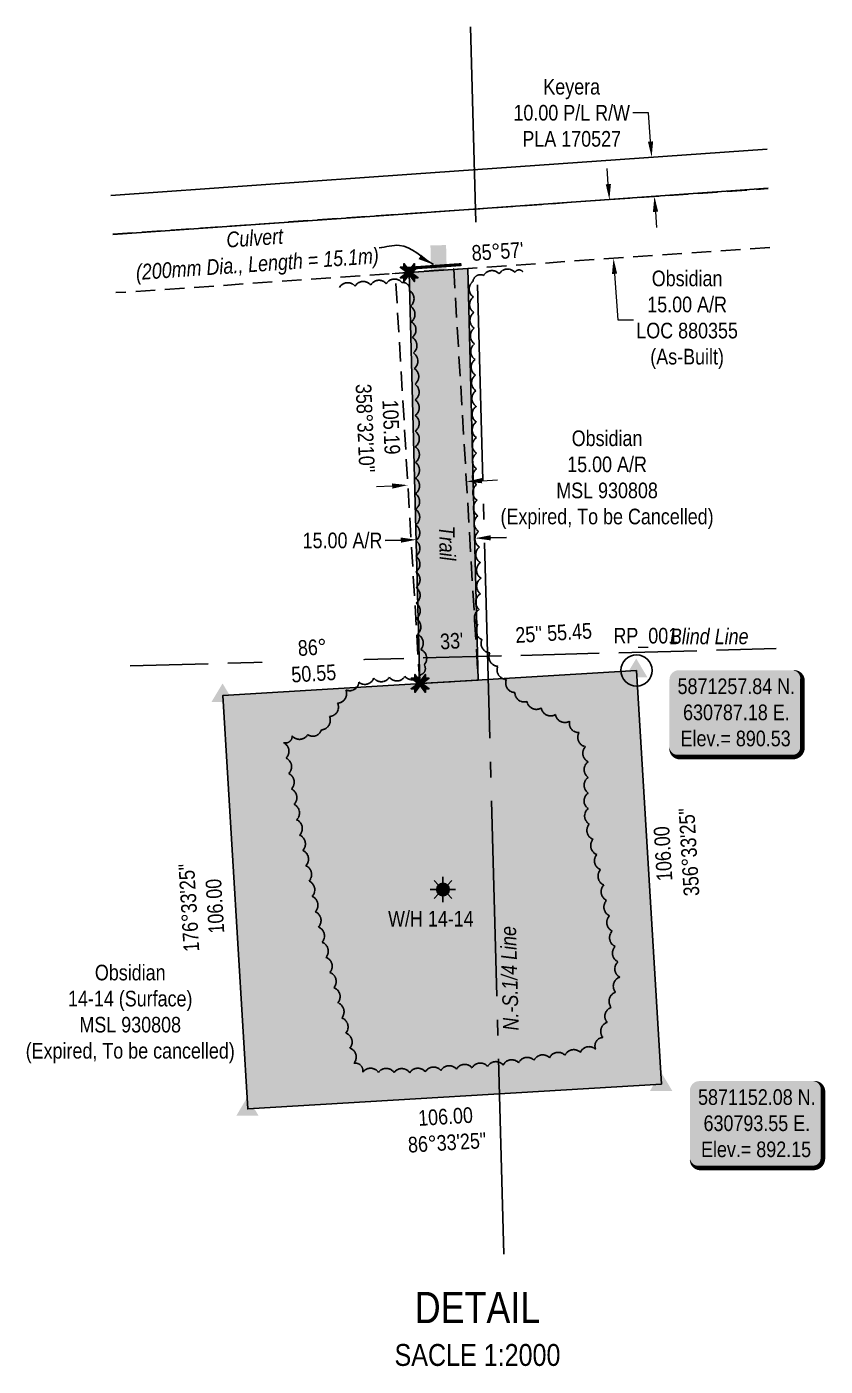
# Model space of a CAD drawing. Extents: x 627787 to 634104, y 5870327 to 5875179.
# Drawn here: x 632557 to 633067, y 5871008 to 5871865 of the extents above; entities that cross this region are included whole.
import ezdxf

# ---------------------------------------------------------------- set-up
doc = ezdxf.new("R2010")
doc.units = 0
doc.header["$LTSCALE"] = 5
doc.header["$PDSIZE"] = 0.5
for name, pattern in [('0', [1, 1, 0]), ('foc-ACCESSROAD', [3.75, 2.5, -1.25]), ('foc-QUARTERLINE', [33, 25, -3, 2, -3]), ('foc-UNSURVEYED', [12.5, 10, -2.5])]:
    doc.linetypes.add(name, pattern=pattern)
doc.layers.get('Defpoints').update_dxf_attribs({"color": 9})
for name, color, linetype in [('35', 37, 'Continuous'), ('AS-ROADS', 254, 'Continuous'), ('AS-SYMBOL', 7, 'Continuous'), ('C-AR', 13, 'foc-ACCESSROAD'), ('DETAIL-T', 7, 'Continuous'), ('F-RW', 190, 'Continuous'), ('L-BD', 7, 'Continuous'), ('L-MON', 1, 'Continuous'), ('L-QSEC', 8, 'foc-QUARTERLINE'), ('L-USEC', 7, 'foc-UNSURVEYED'), ('P-PROPOSED', 10, 'Continuous'), ('P-PROPOSED-H', 21, 'Continuous'), ('P-TXT', 4, 'Continuous'), ('T-BUSH', 110, '0')]:
    doc.layers.add(name, color=color, linetype=linetype)
for name, color, linetype, lineweight in [('AS-GENERAL', 48, 'Continuous', 18), ('C-AR-T', 13, 'Continuous', 9), ('C-WS-T', 13, 'Continuous', 9), ('F-RW-T', 190, 'Continuous', 9), ('T-TEXT', 48, 'Continuous', 18)]:
    doc.layers.add(name, color=color, linetype=linetype, lineweight=lineweight)
doc.styles.add('80', font='ARIALN.TTF', dxfattribs={"height": 10})
doc.styles.add('80CG', font='ARIALN.TTF', dxfattribs={"height": 10})
doc.styles.add('80L', font='ARIALN.TTF', dxfattribs={"height": 10})
doc.styles.get("Standard").update_dxf_attribs({"font": 'ARIALN.TTF'})
doc.dimstyles.new('Compass 5 000', dxfattribs={"dimscale": 5, "dimtxt": 9, "dimasz": 2, "dimexe": 0.2, "dimexo": 0.0625, "dimgap": 0.5, "dimtad": 0, "dimtih": 1, "dimtoh": 1, "dimzin": 0, "dimdsep": 46, "dimtxsty": '80CG', "dimcen": 0.1, "dimse1": 1, "dimse2": 1, "dimclrd": 256, "dimclrt": 256, "dimaunit": 1, "dimadec": 4, "dimazin": 0, "dimtfac": 0.06, "dimtofl": 0, "dimtmove": 0, "dimatfit": 1, "dimfxl": 0.2, "dimtolj": 1, "dimtzin": 0, "dimlwd": -1, "dimarcsym": 0})

# ---------------------------------------------------------------- blocks, each defined once
blk = doc.blocks.new('*D50')
at = {"layer": 'C-WS-T', "transparency": 16777216}
for p, q in [((632790.25, 5871571.04), (632780.27, 5871570.45)), ((632847.67, 5871574.48), (632857.65, 5871575.08))]:
    blk.add_line(p, q, dxfattribs=at)
for points in [[(632790.15, 5871572.71), (632790.35, 5871569.38), (632800.23, 5871571.64)], [(632847.57, 5871576.14), (632847.77, 5871572.82), (632837.68, 5871573.88)]]:
    blk.add_solid(points, dxfattribs=at)
at = {"layer": 'Defpoints', "color": 0, "transparency": 16777216}
for p in [(632799.23, 5871588.3), (632836.69, 5871590.54), (632837.68, 5871573.88)]:
    blk.add_point(p, dxfattribs=at)
at = {"layer": 'C-WS-T', "transparency": 16777216, "insert": (632927.59, 5871575.08), "char_height": 10, "attachment_point": 5, "style": '80CG'}
blk.add_mtext('\\A1;Obsidian\\P15.00 A/R\\PMSL 930808\\P(Expired, To be Cancelled)', dxfattribs=at)
blk = doc.blocks.new('GAS')
h = blk.add_hatch(color=255)
h.dxf.hatch_style = 1
edge = h.paths.add_edge_path()
edge.add_arc((0, 0), 0.9, 0, 360)
for p, q in [((-0.81, 0), (-1.62, 0)), ((-0.57, 0.57), (-1.14, 1.14)), ((0, 0.81), (0, 1.62)), ((0.57, 0.57), (1.14, 1.14)), ((1.62, 0), (0.81, 0)), ((-0.57, -0.57), (-1.14, -1.14)), ((0, -0.81), (0, -1.62)), ((1.14, -1.14), (0.57, -0.57))]:
    blk.add_line(p, q)
blk.add_circle((0, 0), 0.8)
blk = doc.blocks.new('STRIA')
blk.add_hatch(color=255).paths.add_polyline_path([(-0.04, 1.52), (-1.47, -0.87), (1.39, -0.87)])
blk = doc.blocks.new('STRIAA')
blk.add_blockref('STRIA', (0, 0))
blk = doc.blocks.new('STRIB')
at = {"color": 1}
blk.add_solid([(-1.12, -0.67), (-0.04, 1.13), (1.04, -0.67)], dxfattribs=at)
blk = doc.blocks.new('STRIBB')
blk.add_blockref('STRIB', (0, 0))
blk = doc.blocks.new('STRICC')
for name in ['STRIAA', 'STRIBB']:
    blk.add_blockref(name, (0, 0))
blk = doc.blocks.new('fdspike')
blk.add_blockref('STRICC', (0, 0))
blk = doc.blocks.new('TEMP')
h = blk.add_hatch(color=255)
h.dxf.hatch_style = 1
h.paths.add_polyline_path([(0, 0.25), (-0.67, 1.15), (-0.67, 0.67), (-1.15, 0.67), (-0.25, 0), (-1.15, -0.67), (-0.67, -0.67), (-0.67, -1.15), (0, -0.25), (0.67, -1.15), (0.67, -0.67), (1.15, -0.67), (0.25, 0), (1.15, 0.67), (0.67, 0.67), (0.67, 1.15)])
h.paths.add_polyline_path([(0.57, 0.85), (0.57, 0.57), (0.85, 0.57), (0.08, 0), (0.85, -0.57), (0.57, -0.57), (0.57, -0.85), (0, -0.08), (-0.57, -0.85), (-0.57, -0.57), (-0.85, -0.57), (-0.08, 0), (-0.85, 0.57), (-0.57, 0.57), (-0.57, 0.85), (0, 0.08)], flags=16)
h = blk.add_hatch(color=1)
h.dxf.hatch_style = 1
h.paths.add_polyline_path([(0, 0.08), (-0.57, 0.85), (-0.57, 0.57), (-0.85, 0.57), (-0.08, 0), (-0.85, -0.57), (-0.57, -0.57), (-0.57, -0.85), (0, -0.08), (0.57, -0.85), (0.57, -0.57), (0.85, -0.57), (0.08, 0), (0.85, 0.57), (0.57, 0.57), (0.57, 0.85)])
at = {"color": 1}
for p, q in [((-0.08, 0), (0.08, 0)), ((0, 0.08), (0, -0.08))]:
    blk.add_line(p, q, dxfattribs=at)
at = {"color": 255, "flags": 128}
blk.add_lwpolyline([(-0.25, 0), (-1.15, 0.67), (-0.67, 0.67), (-0.67, 1.15), (0, 0.25), (0.67, 1.15), (0.67, 0.67), (1.15, 0.67), (0.25, 0), (1.15, -0.67), (0.67, -0.67), (0.67, -1.15), (0, -0.25), (-0.67, -1.15), (-0.67, -0.67), (-1.15, -0.67)], close=True, dxfattribs=at)
at = {"color": 1, "flags": 128}
blk.add_lwpolyline([(-0.08, 0), (-0.85, 0.57), (-0.57, 0.57), (-0.57, 0.85), (0, 0.08), (0.57, 0.85), (0.57, 0.57), (0.85, 0.57), (0.08, 0), (0.85, -0.57), (0.57, -0.57), (0.57, -0.85), (0, -0.08), (-0.57, -0.85), (-0.57, -0.57), (-0.85, -0.57)], close=True, dxfattribs=at)
blk = doc.blocks.new('*D51')
at = {"layer": 'Defpoints', "color": 0, "transparency": 16777216}
for p in [(632805.66, 5871540.51), (632805.75, 5871536.73), (632843.13, 5871541.47)]:
    blk.add_point(p, dxfattribs=at)
at = {"layer": 'P-TXT', "transparency": 16777216}
for p, q in [((632795.76, 5871536.48), (632785.76, 5871536.22)), ((632853.22, 5871537.95), (632863.22, 5871538.2))]:
    blk.add_line(p, q, dxfattribs=at)
for points in [[(632795.71, 5871538.14), (632795.8, 5871534.81), (632805.75, 5871536.73)], [(632853.18, 5871539.61), (632853.27, 5871536.28), (632843.23, 5871537.69)]]:
    blk.add_solid(points, dxfattribs=at)
at = {"layer": 'P-TXT', "transparency": 16777216, "insert": (632758.48, 5871536.22), "char_height": 10, "attachment_point": 5, "style": '80CG'}
blk.add_mtext('\\A1;15.00 A/R', dxfattribs=at)
blk = doc.blocks.new('*D52')
at = {"layer": 'C-AR-T', "transparency": 16777216}
for p, q in [((632928.41, 5871764.09), (632927.72, 5871774.07)), ((632932.39, 5871706.67), (632934.43, 5871677.28)), ((632934.43, 5871677.28), (632944.43, 5871677.28))]:
    blk.add_line(p, q, dxfattribs=at)
for points in [[(632930.07, 5871764.21), (632926.75, 5871763.98), (632929.1, 5871754.12)], [(632934.06, 5871706.79), (632930.73, 5871706.55), (632931.7, 5871716.65)]]:
    blk.add_solid(points, dxfattribs=at)
at = {"layer": 'Defpoints', "color": 0, "transparency": 16777216}
for p in [(632919.31, 5871753.44), (632921.91, 5871715.97), (632931.7, 5871716.65)]:
    blk.add_point(p, dxfattribs=at)
at = {"layer": 'C-AR-T', "transparency": 16777216, "insert": (632978.77, 5871677.28), "char_height": 10, "attachment_point": 5, "style": '80CG'}
blk.add_mtext('\\A1;Obsidian\\P15.00 A/R\\PLOC 880355\\P(As-Built)', dxfattribs=at)
blk = doc.blocks.new('*U54')
h = blk.add_hatch(color=254)
edge = h.paths.add_edge_path()
edge.add_line((-36.5, -28.5), (36.5, -28.5))
edge.add_arc((36.5, -22.5), 6, 270, 360)
edge.add_line((42.5, -22.5), (42.5, 21))
edge.add_arc((36.5, 21), 6, 0, 90)
edge.add_line((36.5, 27), (-36.5, 27))
edge.add_arc((-36.5, 21), 6, 90, 180)
edge.add_line((-42.5, 21), (-42.5, -22.5))
edge.add_arc((-36.5, -22.5), 6, 180, 270)
at = {"color": 1, "flags": 128}
blk.add_lwpolyline([(-36.5, -28.5, 3, 3, 0), (36.5, -28.5, 3, 3, 0.414214), (42.5, -22.5, 3, 3, 0), (42.5, 21, 3, 0, 0.414214), (36.5, 27, 0, 0, 0), (-36.5, 27, 0, 0, 0.414214), (-42.5, 21, 0, 0, 0), (-42.5, -22.5, 0, 3, 0.414214)], format="xyseb", close=True, dxfattribs=at)
blk.add_lwpolyline([(0.19, -13.91, 0, 10, 0), (0, 0, 5, 5, 0)], format="xyseb", dxfattribs=at)
at = {"color": 1, "style": '80'}
blk.add_attdef('ENTER_TEXT_001', (-35.99, -5), '', height=10, dxfattribs=at)
blk = doc.blocks.new('*D56')
at = {"layer": 'Defpoints', "color": 0, "transparency": 16777216}
for p in [(632912.9, 5871778.21), (632956.1, 5871781.27), (632914.66, 5871753.27)]:
    blk.add_point(p, dxfattribs=at)
at = {"layer": 'F-RW-T', "transparency": 16777216}
for p, q in [((632954.09, 5871809.61), (632944.09, 5871809.61)), ((632955.39, 5871791.25), (632954.09, 5871809.61)), ((632958.57, 5871746.36), (632959.28, 5871736.38))]:
    blk.add_line(p, q, dxfattribs=at)
for points in [[(632957.05, 5871791.37), (632953.73, 5871791.13), (632956.1, 5871781.27)], [(632960.23, 5871746.47), (632956.91, 5871746.24), (632957.87, 5871756.33)]]:
    blk.add_solid(points, dxfattribs=at)
at = {"layer": 'F-RW-T', "transparency": 16777216, "insert": (632905, 5871809.61), "char_height": 10, "attachment_point": 5, "style": '80CG'}
blk.add_mtext('\\A1;Keyera\\P10.00 P/L R/W\\PPLA 170527', dxfattribs=at)

msp = doc.modelspace()

# ---------------------------------------------------------------- hatches: boundary and pattern name
at = {"layer": 'P-PROPOSED-H'}
h = msp.add_hatch(color=256, dxfattribs=at)
h.dxf.hatch_style = 1
h.paths.add_polyline_path([(632807.81, 5871444.727), (632801.094, 5871707.529), (632838.526, 5871710.18), (632845.253, 5871446.953)])
h = msp.add_hatch(color=256, dxfattribs=at)
h.dxf.hatch_style = 1
h.paths.add_polyline_path([(632946.44, 5871453.155), (632682.005, 5871437.246), (632697.914, 5871172.811), (632962.349, 5871188.72)])

# ---------------------------------------------------------------- linework, layer by layer
at = {"layer": '35', "color": 3}
msp.add_circle((632946.44, 5871453.155), 10, dxfattribs=at)
at = {"layer": 'AS-GENERAL', "const_width": 1.999, "flags": 128}
msp.add_lwpolyline([(632796.909, 5871710.025), (632834.559, 5871712.645)], dxfattribs=at)
at = {"layer": 'AS-ROADS', "const_width": 9.997, "flags": 128}
msp.add_lwpolyline([(632826.797, 5871446.96), (632819.692, 5871724.98)], dxfattribs=at)
at = {"layer": 'C-AR', "flags": 128}
for points in [[(632611.629, 5871732.163), (632617.934, 5871732.486), (632846.253, 5871748.361), (633030.57, 5871761.178)], [(633031.569, 5871723.575), (632847.271, 5871710.788), (632838.526, 5871710.18), (632801.092, 5871707.582), (632620.038, 5871695.021), (632613.548, 5871694.694)]]:
    msp.add_lwpolyline(points, dxfattribs=at)
msp.add_lwpolyline([(632807.81, 5871444.727), (632792.218, 5871706.967), (632829.602, 5871709.826), (632845.232, 5871446.952)], close=True, dxfattribs=at)
at = {"layer": 'C-WS-T', "color": 6, "flags": 128}
msp.add_lwpolyline([(632790.247, 5871706.83), (632797.835, 5871707.356)], dxfattribs=at)
at = {"layer": 'F-RW'}
for points in [[(632610.369, 5871756.781), (632802.634, 5871770.402), (633029.897, 5871786.502)], [(633030.562, 5871761.481), (632803.312, 5871745.382), (632611.648, 5871731.804)]]:
    msp.add_lwpolyline(points, dxfattribs=at)
at = {"layer": 'L-QSEC'}
msp.add_line((632840.377, 5871864.639), (632861.789, 5871073.753), dxfattribs=at)
at = {"layer": 'L-USEC'}
msp.add_line((632622.657, 5871456.147), (633035.665, 5871467.126), dxfattribs=at)
at = {"layer": 'P-PROPOSED', "flags": 128}
for points in [[(632807.81, 5871444.727), (632801.094, 5871707.529), (632838.526, 5871710.18), (632845.253, 5871446.953)], [(632946.44, 5871453.155), (632682.005, 5871437.246), (632697.914, 5871172.811), (632962.349, 5871188.72)]]:
    msp.add_lwpolyline(points, close=True, dxfattribs=at)
at = {"layer": 'T-BUSH', "flags": 128}
msp.add_lwpolyline([(632756.566, 5871698.062, -0.5205671), (632766.533, 5871698.833, -0.5205671), (632776.5, 5871699.604, -0.5205671), (632786.467, 5871700.375, -0.5205671), (632796.434, 5871701.147, -0.5205671), (632801.277, 5871696.025, -0.5205671), (632801.9, 5871686.047, -0.5205671), (632802.523, 5871676.07, -0.5205671), (632803.146, 5871666.093, -0.5205671), (632803.769, 5871656.115, -0.5205671), (632804.392, 5871646.138, -0.5205671), (632804.825, 5871636.155, -0.5205671), (632804.869, 5871626.158, -0.5205671), (632804.913, 5871616.161, -0.5205671), (632804.957, 5871606.165, -0.5205671), (632805.001, 5871596.168, -0.5205671), (632805.049, 5871586.171, -0.5205671), (632805.099, 5871576.175, -0.5205671), (632805.148, 5871566.178, -0.5205671), (632805.198, 5871556.182, -0.5205671), (632805.248, 5871546.185, -0.5205671), (632805.301, 5871536.188, -0.5205671), (632805.358, 5871526.192, -0.5205671), (632805.414, 5871516.195, -0.5205671), (632805.471, 5871506.199, -0.5205671), (632805.527, 5871496.202, -0.5205671), (632805.584, 5871486.206, -0.5205671), (632806.32, 5871476.286, -0.5205671), (632808.509, 5871466.532, -0.5205671), (632810.699, 5871456.778, -0.5205671), (632808.351, 5871450.304, -0.5205671), (632798.402, 5871449.326, -0.5205671), (632788.422, 5871448.781, -0.5205671), (632778.436, 5871448.313, -0.5205671), (632768.953, 5871445.589, -0.5205671), (632760.594, 5871440.743, -0.5205671), (632755.382, 5871432.213, -0.5205671), (632750.169, 5871423.682, -0.5205671), (632744.956, 5871415.152, -0.5205671), (632736.268, 5871412.198, -0.5205671), (632726.314, 5871411.276, -0.5205671), (632720.759, 5871406.976, -0.5205671), (632722.44, 5871397.122, -0.5205671), (632724.12, 5871387.267, -0.5205671), (632725.8, 5871377.413, -0.5205671), (632727.48, 5871367.558, -0.5205671), (632729.161, 5871357.704, -0.5205671), (632731.075, 5871347.893, -0.5205671), (632733.077, 5871338.099, -0.5205671), (632735.078, 5871328.305, -0.5205671), (632737.08, 5871318.51, -0.5205671), (632739.082, 5871308.716, -0.5205671), (632741.083, 5871298.922, -0.5205671), (632743.085, 5871289.127, -0.5205671), (632745.405, 5871279.407, -0.5205671), (632747.927, 5871269.734, -0.5205671), (632750.448, 5871260.06, -0.5205671), (632752.97, 5871250.387, -0.5205671), (632755.491, 5871240.713, -0.5205671), (632758.013, 5871231.04, -0.5205671), (632760.616, 5871221.388, -0.5205671), (632763.22, 5871211.736, -0.5205671), (632765.824, 5871202.085, -0.5205671), (632771.453, 5871196.334, -0.5205671), (632781.449, 5871196.215, -0.5205671), (632791.445, 5871196.096, -0.5205671), (632801.441, 5871195.977, -0.5205671), (632811.412, 5871196.535, -0.5205671), (632821.37, 5871197.407, -0.5205671), (632831.329, 5871198.278, -0.5205671), (632841.288, 5871199.15, -0.5205671), (632851.247, 5871200.021, -0.5205671), (632861.205, 5871200.893, -0.5205671), (632871.09, 5871202.357, -0.5205671), (632880.956, 5871203.964, -0.5205671), (632890.823, 5871205.571, -0.5205671), (632900.69, 5871207.178, -0.5205671), (632910.517, 5871209.005, -0.5205671), (632920.32, 5871210.962, -0.5205671), (632924.9, 5871218.554, -0.5205671), (632927.593, 5871228.181, -0.5205671), (632930.285, 5871237.808, -0.5205671), (632932.978, 5871247.436, -0.5205671), (632935.671, 5871257.063, -0.5205671), (632934.573, 5871266.863, -0.5205671), (632932.768, 5871276.695, -0.5205671), (632930.963, 5871286.528, -0.5205671), (632929.157, 5871296.36, -0.5205671), (632927.352, 5871306.192, -0.5205671), (632925.547, 5871316.025, -0.5205671), (632923.449, 5871325.794, -0.5205671), (632921.039, 5871335.496, -0.5205671), (632918.63, 5871345.198, -0.5205671), (632916.22, 5871354.9, -0.5205671), (632915.489, 5871364.806, -0.5205671), (632915.5, 5871374.803, -0.5205671), (632915.512, 5871384.8, -0.5205671), (632915.523, 5871394.796, -0.5205671), (632913.799, 5871404.424, -0.5205671), (632909.721, 5871413.551, -0.5205671), (632903.675, 5871420.734, -0.5205671), (632894.597, 5871424.918, -0.5205671), (632885.518, 5871429.103, -0.5205671), (632876.439, 5871433.288, -0.5205671), (632868.712, 5871439.042, -0.5205671), (632863.221, 5871447.397, -0.5205671), (632857.731, 5871455.751, -0.5205671), (632852.661, 5871464.366, -0.5205671), (632847.601, 5871472.987, -0.5205671), (632845.061, 5871482.188, -0.5205671), (632845.849, 5871492.154, -0.5205671), (632846.637, 5871502.119, -0.5205671), (632847.034, 5871512.09, -0.5205671), (632846.525, 5871522.074, -0.5205671), (632846.017, 5871532.058, -0.5205671), (632845.508, 5871542.042, -0.5205671), (632845, 5871552.026, -0.5205671), (632844.491, 5871562.009, -0.5205671), (632844.232, 5871572, -0.5205671), (632844.173, 5871581.997, -0.5205671), (632844.113, 5871591.993, -0.5205671), (632844.054, 5871601.99, -0.5205671), (632843.994, 5871611.986, -0.5205671), (632843.935, 5871621.983, -0.5205671), (632843.703, 5871631.977, -0.5205671), (632843.449, 5871641.97, -0.5205671), (632843.195, 5871651.964, -0.5205671), (632842.941, 5871661.957, -0.5205671), (632842.688, 5871671.951, -0.5205671), (632842.434, 5871681.944, -0.5205671), (632842.18, 5871691.938, -0.5205671), (632841.927, 5871701.931, -0.5205671), (632848.727, 5871705.683, -0.5205671), (632858.677, 5871706.647, -0.5205671), (632868.627, 5871707.61, -0.5205671), (632873.729, 5871708.105, -0.5205671)], format="xyb", dxfattribs=at)

# ---------------------------------------------------------------- block references
at = {"layer": 'AS-SYMBOL', "xscale": 4.998363399999987, "yscale": 4.998363399999987, "zscale": 4.998363399999987}
msp.add_blockref('GAS', (632822.677, 5871313.1), dxfattribs=at)
at = {"layer": 'DETAIL-T', "color": 6}
ref = msp.add_blockref('*U54', (633009.979, 5871426.309), dxfattribs=dict(at, xscale=0.99967268, yscale=0.99967268, zscale=0.99967268))
ref.add_attrib('ENTER_TEXT_001', '5871257.84 N.', (632972.672, 5871438.077), dxfattribs={"layer": '0', "color": 1, "height": 9.99673, "style": '80'})
ref.add_attrib('ENTER_TEXT_002', '630787.18 E.', (632976.194, 5871421.375), dxfattribs={"layer": '0', "color": 1, "height": 9.99673, "style": '80'})
ref.add_attrib('ENTER_TEXT_003', 'Elev.= 890.53', (632974.615, 5871404.673), dxfattribs={"layer": '0', "color": 1, "height": 9.99673, "style": '80'})
ref = msp.add_blockref('*U54', (633023.066, 5871163.651), dxfattribs=dict(at, xscale=0.99967268, yscale=0.99967268, zscale=0.99967268))
ref.add_attrib('ENTER_TEXT_001', '5871152.08 N.', (632985.759, 5871175.419), dxfattribs={"layer": '0', "color": 1, "height": 9.99673, "style": '80'})
ref.add_attrib('ENTER_TEXT_002', '630793.55 E.', (632989.281, 5871158.717), dxfattribs={"layer": '0', "color": 1, "height": 9.99673, "style": '80'})
ref.add_attrib('ENTER_TEXT_003', 'Elev.= 892.15', (632987.668, 5871142.015), dxfattribs={"layer": '0', "color": 1, "height": 9.99673, "style": '80'})
at = {"layer": 'L-MON', "xscale": 4.998363399999996, "yscale": 4.998363399999996, "zscale": 4.998363399999996}
msp.add_blockref('TEMP', (632801.094, 5871707.529), dxfattribs=at)
at = {"layer": 'L-MON', "color": 6, "xscale": 4.998363399999987, "yscale": 4.998363399999987, "zscale": 4.998363399999987}
for name, p in [('fdspike', (632946.44, 5871453.155)), ('TEMP', (632808.101, 5871444.832)), ('fdspike', (632682.005, 5871437.246)), ('fdspike', (632962.349, 5871188.72)), ('fdspike', (632697.914, 5871172.811))]:
    msp.add_blockref(name, p, dxfattribs=at)

# ---------------------------------------------------------------- texts
at = {"layer": '35', "color": 3, "style": '80'}
msp.add_attdef('RP_001', (632931.667, 5871470.394), 'RP', height=10, dxfattribs=at)
at = {"layer": 'C-WS-T', "color": 6, "insert": (632787.467, 5871299.467), "char_height": 9.99673, "attachment_point": 1, "style": '80L'}
msp.add_mtext_dynamic_manual_height_columns('\\pi0.13729;W/H 14-14', width=54.28145, gutter_width=50, heights=[0], dxfattribs=at)
at = {"layer": 'C-WS-T', "insert": (632622.78, 5871233.54), "char_height": 9.99673, "attachment_point": 5, "style": '80CG'}
msp.add_mtext('\\A1;Obsidian\\P14-14 (Surface)\\PMSL 930808\\P(Expired, To be cancelled)', dxfattribs=at)
at = {"layer": 'DETAIL-T', "color": 3, "insert": (632844.774, 5871032.135), "char_height": 19.99345, "width": 116.93661, "attachment_point": 5, "style": '80CG'}
msp.add_mtext('DETAIL\\P{\\H0.7x;SACLE 1:2000}', dxfattribs=at)
at = {"layer": 'L-BD', "insert": (632794.686, 5871608.917), "char_height": 10, "width": 63.84132, "attachment_point": 2, "rotation": 272.406872, "style": '80L'}
msp.add_mtext("105.19\\P358°32'10''", dxfattribs=at)
at = {"layer": 'L-BD', "color": 6, "insert": (632828.017, 5871476.989), "char_height": 9.9967, "width": 14.4677, "attachment_point": 2, "rotation": 3.4429, "style": '80L'}
msp.add_mtext("33'", dxfattribs=at)
at = {"layer": 'L-BD', "color": 6, "char_height": 9.99673, "width": 67.88878, "attachment_point": 2, "rotation": 93.442926}
for s, insert in [('106.00\\P356°33\'25" ', (632958.352, 5871335.733)), ('176°33\'25" \\P106.00', (632655.276, 5871301.161))]:
    msp.add_mtext(s, dxfattribs=dict(at, insert=insert))
at = {"layer": 'L-QSEC', "insert": (632861.188, 5871222.783), "char_height": 9.99673, "attachment_point": 1, "rotation": 91.550833, "style": '80L'}
msp.add_mtext_dynamic_manual_height_columns('{\\fArial Narrow|b0|i1|c0|p34;N.-S.1/4 Line}', width=66.79824, gutter_width=50, heights=[0], dxfattribs=at)
at = {"layer": 'L-USEC', "insert": (632967.75, 5871479.94), "char_height": 9.99673, "attachment_point": 1, "style": '80L'}
msp.add_mtext_dynamic_manual_height_columns('{\\fArial Narrow|b0|i1|c0|p34;Blind Line}', width=50.55145, gutter_width=50, heights=[0], dxfattribs=at)
at = {"layer": 'T-TEXT', "char_height": 9.99673, "attachment_point": 1, "style": '80L'}
for s, width, insert, rotation in [('\\pi59.728;{\\fArial Narrow|b0|i1|c0|p34;Culvert \\P\\pi0.55953;(200mm Dia., Length = 15.1m)}', 155.13411, (632624.314, 5871729.276), 3.977436), ('{\\fArial Narrow|b0|i1|c0|p34;Trail}', 20.93272, (632830.101, 5871545.824), 271.463916)]:
    msp.add_mtext_dynamic_manual_height_columns(s, width=width, gutter_width=50, heights=[0], dxfattribs=dict(at, insert=insert, rotation=rotation))

# ---------------------------------------------------------------- dimensions: what is measured, and where the dimension line sits
at = {"layer": 'C-AR-T', "color": 6}
dim = msp.add_linear_dim(base=(632931.701, 5871716.646), p1=(632919.312, 5871753.438), p2=(632921.912, 5871715.967), angle=273.969181, text='Obsidian\\P15.00 A/R\\PLOC 880355\\P(As-Built)', dimstyle='Compass 5 000', dxfattribs=at)
dim.commit()
dim.dimension.update_dxf_attribs({"geometry": '*D52', "text_midpoint": (632978.768, 5871677.277), "dimtype": 161})
at = {"layer": 'C-WS-T'}
dim = msp.add_aligned_dim(p1=(632799.232, 5871588.302), p2=(632836.687, 5871590.544), distance=-16.692, text='Obsidian\\P15.00 A/R\\PMSL 930808\\P(Expired, To be Cancelled)', dimstyle='Compass 5 000', dxfattribs=at)
dim.commit()
dim.dimension.update_dxf_attribs({"geometry": '*D50', "text_midpoint": (632927.588, 5871575.076)})
at = {"layer": 'F-RW-T'}
dim = msp.add_linear_dim(base=(632956.098, 5871781.274), p1=(632914.665, 5871753.271), p2=(632912.898, 5871778.213), angle=94.052152, text='Keyera\\P10.00 P/L R/W\\PPLA 170527', dimstyle='Compass 5 000', dxfattribs=at)
dim.commit()
dim.dimension.update_dxf_attribs({"geometry": '*D56', "text_midpoint": (632905.005, 5871809.612), "dimtype": 161})
at = {"layer": 'P-TXT', "color": 6}
dim = msp.add_linear_dim(base=(632805.753, 5871536.734), p1=(632843.132, 5871541.47), p2=(632805.656, 5871540.513), angle=181.463916, text='15.00 A/R', dimstyle='Compass 5 000', dxfattribs=at)
dim.commit()
dim.dimension.update_dxf_attribs({"geometry": '*D51', "text_midpoint": (632758.477, 5871536.223), "dimtype": 161})

# ---------------------------------------------------------------- leaders
at = {"layer": 'T-TEXT', "path_type": 1}
msp.add_leader([(632816.637, 5871712.622), (632794.813, 5871724.908), (632781.852, 5871723.236)], dimstyle='Compass 5 000', dxfattribs=at)

# ---------------------------------------------------------------- next in the draw order: texts
at = {"layer": 'L-BD', "color": 6, "char_height": 9.9967, "attachment_point": 2, "style": '80L', "bg_fill": 3, "box_fill_scale": 1.15, "bg_fill_color": 256, "bg_fill_true_color": 256, "bg_fill_transparency": 0}
for s, insert, width, rotation in [("85°57'", (632857.281, 5871726.058), 33.88493, 3.9807), ("25'' 55.45", (632893.148, 5871482.162), 46.85766, 3.4429), ('86°\\P50.55', (632738.788, 5871472.903), 61.57602, 3.4429)]:
    msp.add_mtext(s, dxfattribs=dict(at, insert=insert, width=width, rotation=rotation))
at = {"layer": 'L-BD', "color": 6, "insert": (632824.018, 5871172.997), "char_height": 9.99673, "width": 49.61991, "attachment_point": 2, "rotation": 3.442926, "bg_fill": 3, "box_fill_scale": 1.15, "bg_fill_color": 256, "bg_fill_true_color": 256, "bg_fill_transparency": 0}
msp.add_mtext('106.00 86°33\'25"', dxfattribs=at)

doc.saveas('drawing.dxf')
